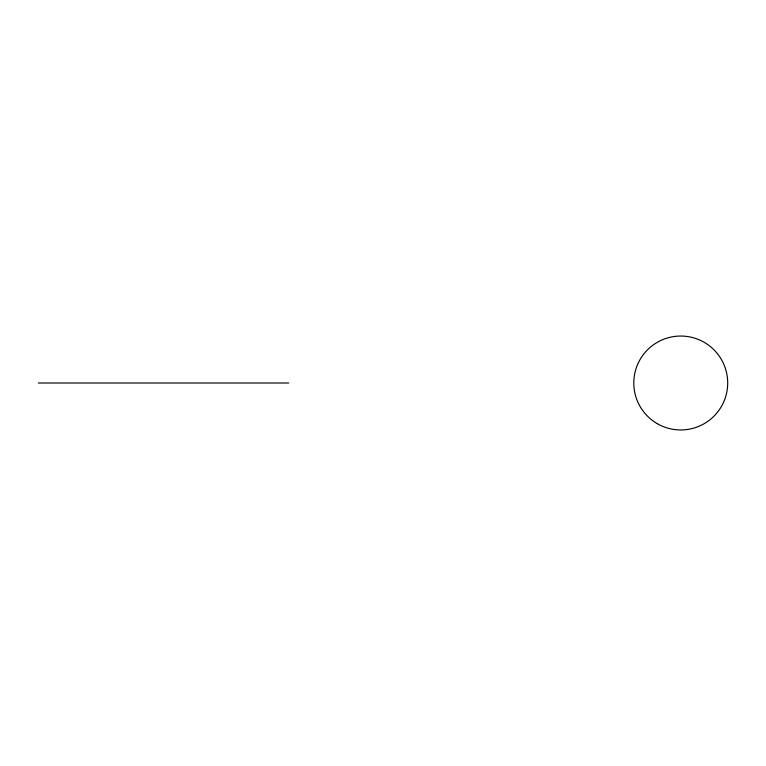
<?xml version="1.0" encoding="UTF-8"?>
<svg xmlns="http://www.w3.org/2000/svg" width="766" height="766" viewBox="0 0 766 766"><rect width="100%" height="100%" fill="white"/><g stroke="black" fill="none" stroke-linecap="round" stroke-linejoin="round"><path stroke-width="1.15" d="M38.3 383L288.725 383M657.266 423.665A46.956 46.956 0 0 0 727.7 383A46.956 46.956 0 0 0 657.266 342.335A46.956 46.956 0 0 0 657.266 423.665"/></g></svg>
